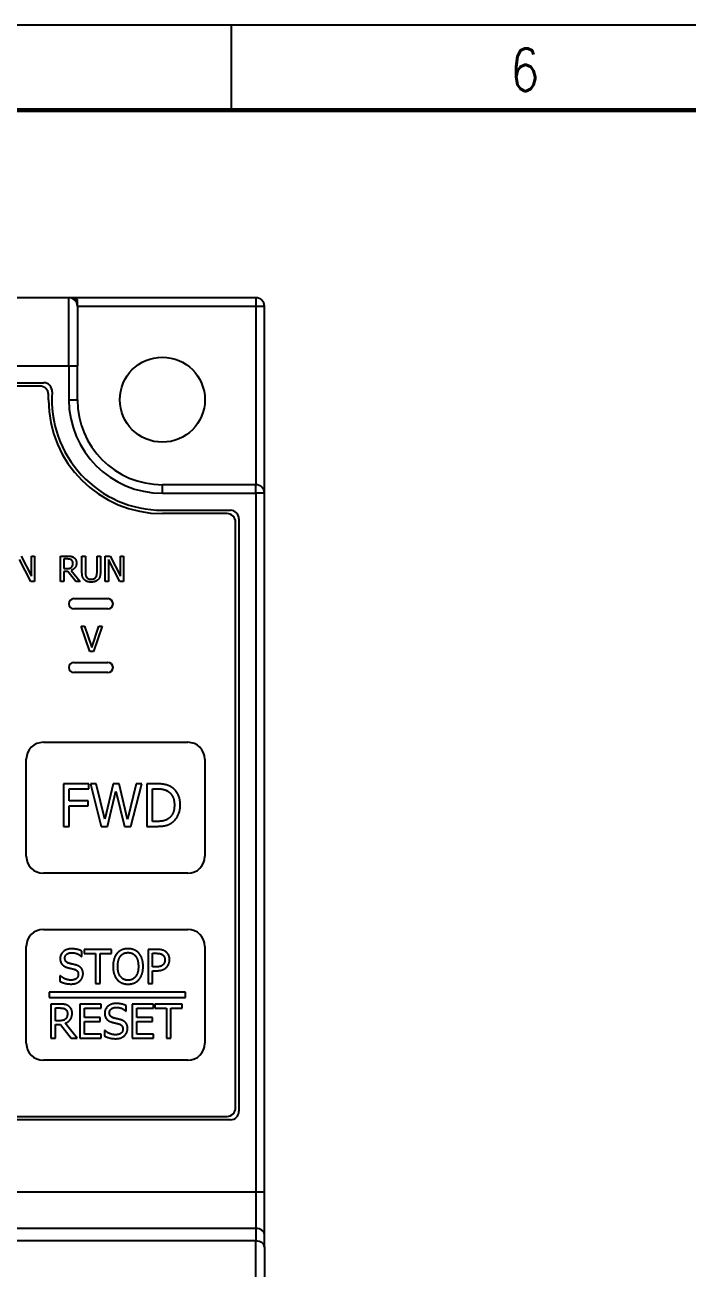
# Model space of a CAD drawing. Header units: millimetres. Extents: x -1721 to 4288, y -273 to 2028.
# Drawn here: x 153.5 to 184.6, y 406.2 to 465.1 of the extents above; entities that cross this region are included whole.
import ezdxf

# ---------------------------------------------------------------- set-up
doc = ezdxf.new("R2010")
doc.units = ezdxf.units.MM
doc.header["$LTSCALE"] = 5
doc.header["$MEASUREMENT"] = 0
doc.layers.get('0').update_dxf_attribs({"linetype": 'CONTINUOUS'})
doc.layers.add('圖框', color=7, linetype='CONTINUOUS')
doc.styles.add('標楷體', font='simplex.shx', dxfattribs={"width": 0.8, "bigfont": 'chineset.shx'})

# ---------------------------------------------------------------- blocks, each defined once
blk = doc.blocks.new('圖框')
at = {"layer": '圖框'}
for p, q in [((279, 185), (0, 185)), ((166.5, 185), (166.5, 181))]:
    blk.add_line(p, q, dxfattribs=at)
at = {"layer": '圖框', "const_width": 0.2}
for points in [[(4, 4), (275, 4), (275, 181), (4, 181)], [(4, 181), (275, 181), (275, 4), (4, 4)]]:
    blk.add_lwpolyline(points, close=True, dxfattribs=at)
at = {"layer": '圖框', "style": '標楷體', "width": 0.8}
blk.add_text('6', height=2, dxfattribs=at).set_placement((179.637, 181.896))

msp = doc.modelspace()

# ---------------------------------------------------------------- linework, layer by layer
at = {"layer": '圖框'}
for p, q in [((155.523, 452.292), (110.723, 452.292)), ((164.323, 452.292), (155.523, 452.292)), ((155.523, 449.092), (155.523, 452.292)), ((155.763, 452.212), (155.923, 452.212)), ((155.923, 451.892), (155.923, 452.212)), ((155.923, 451.892), (164.323, 451.892)), ((155.923, 451.892), (155.923, 449.092)), ((164.323, 452.292), (164.323, 451.892)), ((164.323, 451.892), (164.723, 451.892)), ((164.323, 451.892), (164.323, 443.492)), ((164.723, 443.092), (164.723, 451.892)), ((110.723, 449.092), (155.523, 449.092)), ((155.523, 449.092), (155.523, 447.492)), ((155.523, 449.092), (155.923, 449.092)), ((155.923, 447.492), (155.923, 449.092)), ((111.923, 448.292), (154.337, 448.292)), ((154.163, 448.132), (112.083, 448.132)), ((154.563, 447.492), (154.563, 447.732)), ((155.523, 447.492), (155.923, 447.492)), ((159.923, 443.092), (159.923, 443.492)), ((164.323, 443.492), (159.923, 443.492)), ((159.923, 443.092), (164.323, 443.092)), ((164.323, 443.092), (164.323, 443.492)), ((164.323, 443.092), (164.323, 410.207)), ((164.723, 443.092), (164.323, 443.092)), ((164.723, 410.207), (164.723, 443.092)), ((159.923, 442.292), (163.123, 442.292)), ((162.963, 442.132), (159.923, 442.132)), ((163.523, 441.892), (163.523, 414.012)), ((163.363, 414.172), (163.363, 441.732)), ((153.281, 440.134), (153.764, 439.184)), ((153.764, 439.184), (153.764, 440.134)), ((153.764, 440.134), (153.913, 440.134)), ((153.913, 440.134), (153.913, 438.934)), ((155.13, 438.937), (155.13, 440.137)), ((155.13, 440.137), (155.44, 440.137)), ((155.448, 439.998), (155.29, 439.998)), ((155.29, 439.998), (155.29, 439.547)), ((156.14, 439.388), (156.14, 440.137)), ((156.14, 440.137), (156.299, 440.137)), ((156.299, 440.137), (156.299, 439.388)), ((156.849, 439.384), (156.849, 440.137)), ((156.849, 440.137), (157.008, 440.137)), ((157.008, 440.137), (157.008, 439.388)), ((157.237, 438.937), (157.237, 440.137)), ((157.237, 440.137), (157.463, 440.137)), ((157.463, 440.137), (157.947, 439.186)), ((157.947, 439.186), (157.947, 440.137)), ((157.947, 440.137), (158.095, 440.137)), ((158.095, 440.137), (158.095, 438.937)), ((153.734, 438.934), (153.203, 439.968)), ((155.29, 439.547), (155.43, 439.547)), ((155.473, 439.414), (155.29, 439.414)), ((155.29, 439.414), (155.29, 438.937)), ((155.852, 438.937), (155.473, 439.414)), ((155.632, 439.459), (156.059, 438.937)), ((157.917, 438.937), (157.386, 439.971)), ((157.386, 439.971), (157.386, 438.937)), ((153.913, 438.934), (153.734, 438.934)), ((155.29, 438.937), (155.13, 438.937)), ((156.059, 438.937), (155.852, 438.937)), ((157.386, 438.937), (157.237, 438.937)), ((158.095, 438.937), (157.917, 438.937)), ((155.763, 438.132), (157.363, 438.132)), ((157.363, 437.652), (155.763, 437.652)), ((156.508, 435.638), (156.095, 436.838)), ((156.095, 436.838), (156.266, 436.838)), ((156.266, 436.838), (156.598, 435.841)), ((156.598, 435.841), (156.931, 436.838)), ((157.093, 436.838), (156.68, 435.638)), ((156.931, 436.838), (157.093, 436.838)), ((156.68, 435.638), (156.508, 435.638)), ((155.763, 435.132), (157.363, 435.132)), ((157.363, 434.652), (155.763, 434.652)), ((154.323, 431.372), (161.123, 431.372)), ((153.523, 426.012), (153.523, 430.572)), ((161.923, 430.572), (161.923, 426.012)), ((155.273, 429.419), (155.273, 427.419)), ((156.469, 429.419), (155.273, 429.419)), ((156.469, 429.183), (156.469, 429.419)), ((156.54, 429.419), (157.051, 427.419)), ((156.814, 429.419), (156.54, 429.419)), ((157.216, 427.761), (156.814, 429.419)), ((157.615, 429.419), (157.216, 427.761)), ((157.885, 429.419), (157.615, 429.419)), ((158.287, 427.742), (157.885, 429.419)), ((158.688, 429.419), (158.287, 427.742)), ((158.446, 427.419), (158.949, 429.419)), ((158.949, 429.419), (158.688, 429.419)), ((159.187, 429.419), (159.187, 427.419)), ((159.642, 429.419), (159.187, 429.419)), ((155.539, 428.619), (155.539, 429.183)), ((155.539, 429.183), (156.469, 429.183)), ((157.346, 427.419), (157.741, 429.079)), ((157.741, 429.079), (158.148, 427.419)), ((159.453, 427.65), (159.453, 429.189)), ((159.453, 429.189), (159.655, 429.189)), ((156.43, 428.619), (155.539, 428.619)), ((155.539, 428.382), (156.43, 428.382)), ((155.539, 427.419), (155.539, 428.382)), ((156.43, 428.382), (156.43, 428.619)), ((159.655, 427.65), (159.453, 427.65)), ((155.273, 427.419), (155.539, 427.419)), ((157.051, 427.419), (157.346, 427.419)), ((158.148, 427.419), (158.446, 427.419)), ((159.187, 427.419), (159.647, 427.419)), ((161.123, 425.212), (154.323, 425.212)), ((154.323, 422.572), (161.123, 422.572)), ((153.523, 417.212), (153.523, 421.772)), ((161.923, 421.772), (161.923, 417.212)), ((156.113, 421.3), (156.128, 421.3)), ((156.128, 421.3), (156.128, 421.554)), ((156.244, 421.629), (156.244, 421.44)), ((157.53, 421.629), (156.244, 421.629)), ((156.244, 421.44), (156.78, 421.44)), ((156.78, 421.44), (156.78, 420.029)), ((156.993, 421.44), (157.53, 421.44)), ((156.993, 420.029), (156.993, 421.44)), ((157.53, 421.44), (157.53, 421.629)), ((159.249, 421.629), (159.249, 420.029)), ((159.651, 421.629), (159.249, 421.629)), ((159.462, 420.807), (159.462, 421.445)), ((159.462, 421.445), (159.638, 421.445)), ((159.607, 420.807), (159.462, 420.807)), ((159.462, 420.626), (159.642, 420.626)), ((159.462, 420.029), (159.462, 420.626)), ((155.103, 420.392), (155.103, 420.125)), ((155.118, 420.392), (155.103, 420.392)), ((156.78, 420.029), (156.993, 420.029)), ((159.249, 420.029), (159.462, 420.029)), ((154.605, 419.612), (154.605, 419.372)), ((161.005, 419.612), (154.605, 419.612)), ((161.005, 419.372), (161.005, 419.612)), ((154.605, 419.372), (161.005, 419.372)), ((154.678, 419.057), (154.678, 417.457)), ((155.09, 419.057), (154.678, 419.057)), ((154.891, 418.272), (154.891, 418.873)), ((154.891, 418.873), (155.102, 418.873)), ((157.044, 419.057), (156.043, 419.057)), ((156.043, 419.057), (156.043, 417.457)), ((156.256, 418.868), (157.044, 418.868)), ((156.256, 418.43), (156.256, 418.868)), ((157.044, 418.868), (157.044, 419.057)), ((158.224, 418.728), (158.224, 418.982)), ((159.504, 419.057), (158.503, 419.057)), ((158.503, 419.057), (158.503, 417.457)), ((158.716, 418.868), (159.504, 418.868)), ((158.716, 418.43), (158.716, 418.868)), ((159.504, 418.868), (159.504, 419.057)), ((159.574, 419.057), (159.574, 418.868)), ((160.86, 419.057), (159.574, 419.057)), ((159.574, 418.868), (160.111, 418.868)), ((160.111, 418.868), (160.111, 417.457)), ((160.323, 418.868), (160.86, 418.868)), ((160.323, 417.457), (160.323, 418.868)), ((160.86, 418.868), (160.86, 419.057)), ((155.077, 418.272), (154.891, 418.272)), ((156.991, 418.43), (156.256, 418.43)), ((156.256, 418.241), (156.991, 418.241)), ((156.256, 417.647), (156.256, 418.241)), ((156.991, 418.241), (156.991, 418.43)), ((158.209, 418.728), (158.224, 418.728)), ((159.451, 418.43), (158.716, 418.43)), ((158.716, 418.241), (159.451, 418.241)), ((158.716, 417.647), (158.716, 418.241)), ((159.451, 418.241), (159.451, 418.43)), ((154.891, 418.094), (155.134, 418.094)), ((154.891, 417.457), (154.891, 418.094)), ((155.134, 418.094), (155.64, 417.457)), ((155.916, 417.457), (155.347, 418.154)), ((157.044, 417.647), (156.256, 417.647)), ((157.044, 417.457), (157.044, 417.647)), ((157.199, 417.82), (157.199, 417.553)), ((157.214, 417.82), (157.199, 417.82)), ((159.504, 417.647), (158.716, 417.647)), ((159.504, 417.457), (159.504, 417.647)), ((154.678, 417.457), (154.891, 417.457)), ((155.64, 417.457), (155.916, 417.457)), ((156.043, 417.457), (157.044, 417.457)), ((158.503, 417.457), (159.504, 417.457)), ((160.111, 417.457), (160.323, 417.457)), ((161.123, 416.412), (154.323, 416.412)), ((163.123, 413.612), (133.923, 413.612)), ((134.083, 413.772), (162.963, 413.772)), ((164.323, 410.207), (110.723, 410.207)), ((164.323, 410.207), (164.323, 408.509)), ((164.723, 410.207), (164.323, 410.207)), ((164.723, 408.227), (164.723, 410.207)), ((110.723, 408.509), (164.323, 408.509)), ((164.323, 408.509), (164.323, 407.915)), ((164.723, 407.633), (164.723, 408.227)), ((164.323, 407.915), (110.723, 407.915)), ((164.323, 406.218), (164.323, 407.915)), ((164.723, 407.633), (164.723, 406.218))]:
    msp.add_line(p, q, dxfattribs=at)
msp.add_circle((159.923, 447.492), 2, dxfattribs=at)
for centre, radius, start, end in [((155.523, 451.892), 0.4, 0, 90), ((164.323, 451.892), 0.4, 0, 90), ((154.337, 447.892), 0.4, 355.90396, 90), ((154.163, 447.732), 0.4, 0, 90), ((159.923, 447.492), 5.2, 175.90396, 270), ((159.923, 447.492), 5.36, 180, 270), ((159.923, 447.492), 4.4, 180, 270), ((159.923, 447.492), 4, 180, 270), ((164.323, 443.092), 0.4, 0, 90), ((162.963, 441.732), 0.4, 0, 90), ((163.123, 441.892), 0.4, 0, 90), ((155.763, 437.892), 0.24, 90, 270), ((157.363, 437.892), 0.24, 270, 90), ((155.763, 434.892), 0.24, 90, 270), ((157.363, 434.892), 0.24, 270, 90), ((154.323, 430.572), 0.8, 90, 180), ((161.123, 430.572), 0.8, 0, 90), ((154.323, 426.012), 0.8, 180, 270), ((161.123, 426.012), 0.8, 270, 0), ((154.323, 421.772), 0.8, 90, 180), ((161.123, 421.772), 0.8, 0, 90), ((154.323, 417.212), 0.8, 180, 270), ((161.123, 417.212), 0.8, 270, 0), ((162.963, 414.172), 0.4, 270, 0), ((163.123, 414.012), 0.4, 270, 0)]:
    msp.add_arc(centre, radius, start, end, dxfattribs=at)
for centre in [(164.323, 408.227), (164.323, 407.633)]:
    msp.add_ellipse(centre, major_axis=(0.4, 0), ratio=0.707107, start_param=0, end_param=1.570796, dxfattribs=at)
for points in [[(155.44, 440.137), (155.543, 440.137), (155.682, 440.114), (155.745, 440.073)], [(155.639, 439.958), (155.605, 439.98), (155.515, 439.998), (155.448, 439.998)], [(155.745, 440.073), (155.808, 440.033), (155.881, 439.905), (155.881, 439.811)], [(155.43, 439.547), (155.499, 439.547), (155.609, 439.572), (155.647, 439.609)], [(155.881, 439.811), (155.881, 439.68), (155.747, 439.502), (155.632, 439.459)], [(155.715, 439.798), (155.715, 439.851), (155.678, 439.931), (155.639, 439.958)], [(155.647, 439.609), (155.682, 439.643), (155.715, 439.736), (155.715, 439.798)], [(156.255, 439.022), (156.191, 439.084), (156.14, 439.259), (156.14, 439.388)], [(156.574, 438.911), (156.468, 438.911), (156.31, 438.967), (156.255, 439.022)], [(156.299, 439.388), (156.299, 439.304), (156.321, 439.191), (156.351, 439.146)], [(156.351, 439.146), (156.383, 439.097), (156.494, 439.047), (156.574, 439.047)], [(156.574, 439.047), (156.648, 439.047), (156.765, 439.097), (156.797, 439.146)], [(156.893, 439.022), (156.836, 438.966), (156.684, 438.911), (156.574, 438.911)], [(156.797, 439.146), (156.827, 439.191), (156.849, 439.303), (156.849, 439.384)], [(157.008, 439.388), (157.008, 439.262), (156.958, 439.083), (156.893, 439.022)], [(160.359, 429.261), (160.245, 429.335), (159.924, 429.419), (159.642, 429.419)], [(159.655, 429.189), (159.835, 429.189), (160.077, 429.133), (160.184, 429.069)], [(160.184, 429.069), (160.334, 428.977), (160.487, 428.651), (160.487, 428.421)], [(160.764, 428.418), (160.764, 428.71), (160.552, 429.133), (160.359, 429.261)], [(160.487, 428.421), (160.487, 428.188), (160.347, 427.877), (160.208, 427.783)], [(160.355, 427.58), (160.542, 427.703), (160.764, 428.144), (160.764, 428.418)], [(160.208, 427.783), (160.099, 427.706), (159.832, 427.65), (159.655, 427.65)], [(159.647, 427.419), (159.89, 427.419), (160.203, 427.484), (160.355, 427.58)], [(155.652, 421.658), (155.418, 421.658), (155.114, 421.395), (155.114, 421.2)], [(155.114, 421.2), (155.114, 421.107), (155.169, 420.964), (155.218, 420.911)], [(155.336, 421.222), (155.336, 421.335), (155.519, 421.474), (155.667, 421.474)], [(155.545, 420.973), (155.444, 421), (155.336, 421.121), (155.336, 421.222)], [(156.128, 421.554), (156.026, 421.605), (155.787, 421.658), (155.652, 421.658)], [(155.667, 421.474), (155.798, 421.474), (156.036, 421.37), (156.113, 421.3)], [(157.793, 421.446), (157.701, 421.336), (157.601, 421.03), (157.601, 420.829)], [(158.308, 421.663), (158.147, 421.663), (157.886, 421.553), (157.793, 421.446)], [(157.823, 420.829), (157.823, 420.985), (157.89, 421.231), (157.954, 421.313)], [(157.954, 421.313), (158.02, 421.399), (158.194, 421.479), (158.309, 421.479)], [(158.824, 421.446), (158.733, 421.549), (158.471, 421.663), (158.308, 421.663)], [(158.309, 421.479), (158.421, 421.479), (158.6, 421.396), (158.663, 421.313)], [(158.663, 421.313), (158.725, 421.233), (158.794, 420.987), (158.794, 420.829)], [(159.016, 420.829), (159.016, 421.029), (158.915, 421.34), (158.824, 421.446)], [(159.638, 421.445), (159.738, 421.445), (159.873, 421.418), (159.923, 421.384)], [(160.07, 421.529), (159.993, 421.583), (159.794, 421.629), (159.651, 421.629)], [(159.923, 421.384), (159.982, 421.345), (160.039, 421.223), (160.039, 421.14)], [(160.261, 421.147), (160.261, 421.281), (160.159, 421.469), (160.07, 421.529)], [(160.12, 420.792), (160.187, 420.857), (160.261, 421.043), (160.261, 421.147)], [(155.218, 420.911), (155.269, 420.858), (155.4, 420.792), (155.483, 420.77)], [(155.483, 420.77), (155.575, 420.746), (155.698, 420.718), (155.772, 420.697)], [(155.873, 420.889), (155.808, 420.908), (155.612, 420.955), (155.545, 420.973)], [(155.772, 420.697), (155.874, 420.667), (155.969, 420.548), (155.969, 420.452)], [(156.191, 420.486), (156.191, 420.635), (156.038, 420.838), (155.873, 420.889)], [(157.601, 420.829), (157.601, 420.632), (157.7, 420.32), (157.792, 420.213)], [(158.309, 420.18), (158.087, 420.18), (157.823, 420.514), (157.823, 420.829)], [(158.794, 420.829), (158.794, 420.514), (158.531, 420.18), (158.309, 420.18)], [(158.824, 420.213), (158.917, 420.32), (159.016, 420.635), (159.016, 420.829)], [(159.948, 420.903), (159.896, 420.849), (159.737, 420.807), (159.607, 420.807)], [(159.642, 420.626), (159.813, 420.626), (160.038, 420.71), (160.12, 420.792)], [(160.039, 421.14), (160.039, 421.064), (159.996, 420.951), (159.948, 420.903)], [(155.103, 420.125), (155.21, 420.073), (155.454, 420.001), (155.628, 420.001)], [(155.612, 420.185), (155.489, 420.185), (155.223, 420.294), (155.118, 420.392)], [(155.969, 420.452), (155.969, 420.331), (155.789, 420.185), (155.612, 420.185)], [(155.628, 420.001), (155.774, 420.001), (155.969, 420.076), (156.045, 420.146)], [(156.045, 420.146), (156.114, 420.21), (156.191, 420.391), (156.191, 420.486)], [(157.792, 420.213), (157.886, 420.106), (158.146, 419.996), (158.308, 419.996)], [(158.308, 419.996), (158.465, 419.996), (158.725, 420.102), (158.824, 420.213)], [(155.497, 418.973), (155.413, 419.028), (155.228, 419.057), (155.09, 419.057)], [(155.102, 418.873), (155.19, 418.873), (155.311, 418.849), (155.356, 418.819)], [(155.356, 418.819), (155.408, 418.784), (155.457, 418.676), (155.457, 418.606)], [(155.679, 418.623), (155.679, 418.749), (155.582, 418.919), (155.497, 418.973)], [(157.748, 419.086), (157.514, 419.086), (157.21, 418.823), (157.21, 418.628)], [(157.432, 418.65), (157.432, 418.763), (157.615, 418.902), (157.763, 418.902)], [(158.224, 418.982), (158.122, 419.033), (157.883, 419.086), (157.748, 419.086)], [(157.763, 418.902), (157.894, 418.902), (158.132, 418.798), (158.209, 418.728)], [(155.366, 418.355), (155.316, 418.304), (155.169, 418.272), (155.077, 418.272)], [(155.347, 418.154), (155.5, 418.211), (155.679, 418.448), (155.679, 418.623)], [(155.457, 418.606), (155.457, 418.523), (155.413, 418.399), (155.366, 418.355)], [(157.21, 418.628), (157.21, 418.535), (157.265, 418.392), (157.314, 418.339)], [(157.314, 418.339), (157.365, 418.286), (157.495, 418.22), (157.578, 418.198)], [(157.641, 418.401), (157.54, 418.429), (157.432, 418.549), (157.432, 418.65)], [(157.969, 418.317), (157.904, 418.336), (157.708, 418.383), (157.641, 418.401)], [(158.286, 417.914), (158.286, 418.063), (158.133, 418.266), (157.969, 418.317)], [(157.708, 417.613), (157.585, 417.613), (157.319, 417.722), (157.214, 417.82)], [(157.578, 418.198), (157.671, 418.174), (157.794, 418.146), (157.868, 418.125)], [(158.065, 417.88), (158.065, 417.759), (157.884, 417.613), (157.708, 417.613)], [(157.868, 418.125), (157.97, 418.095), (158.065, 417.976), (158.065, 417.88)], [(158.141, 417.574), (158.21, 417.638), (158.286, 417.819), (158.286, 417.914)], [(157.199, 417.553), (157.306, 417.501), (157.55, 417.429), (157.724, 417.429)], [(157.724, 417.429), (157.87, 417.429), (158.065, 417.504), (158.141, 417.574)]]:
    msp.add_open_spline(points, degree=2, dxfattribs=at)

# ---------------------------------------------------------------- block references
at = {"color": 0, "linetype": 'Continuous'}
msp.add_blockref('圖框', (-3.349, 280.12), dxfattribs=at)

doc.saveas('drawing.dxf')
